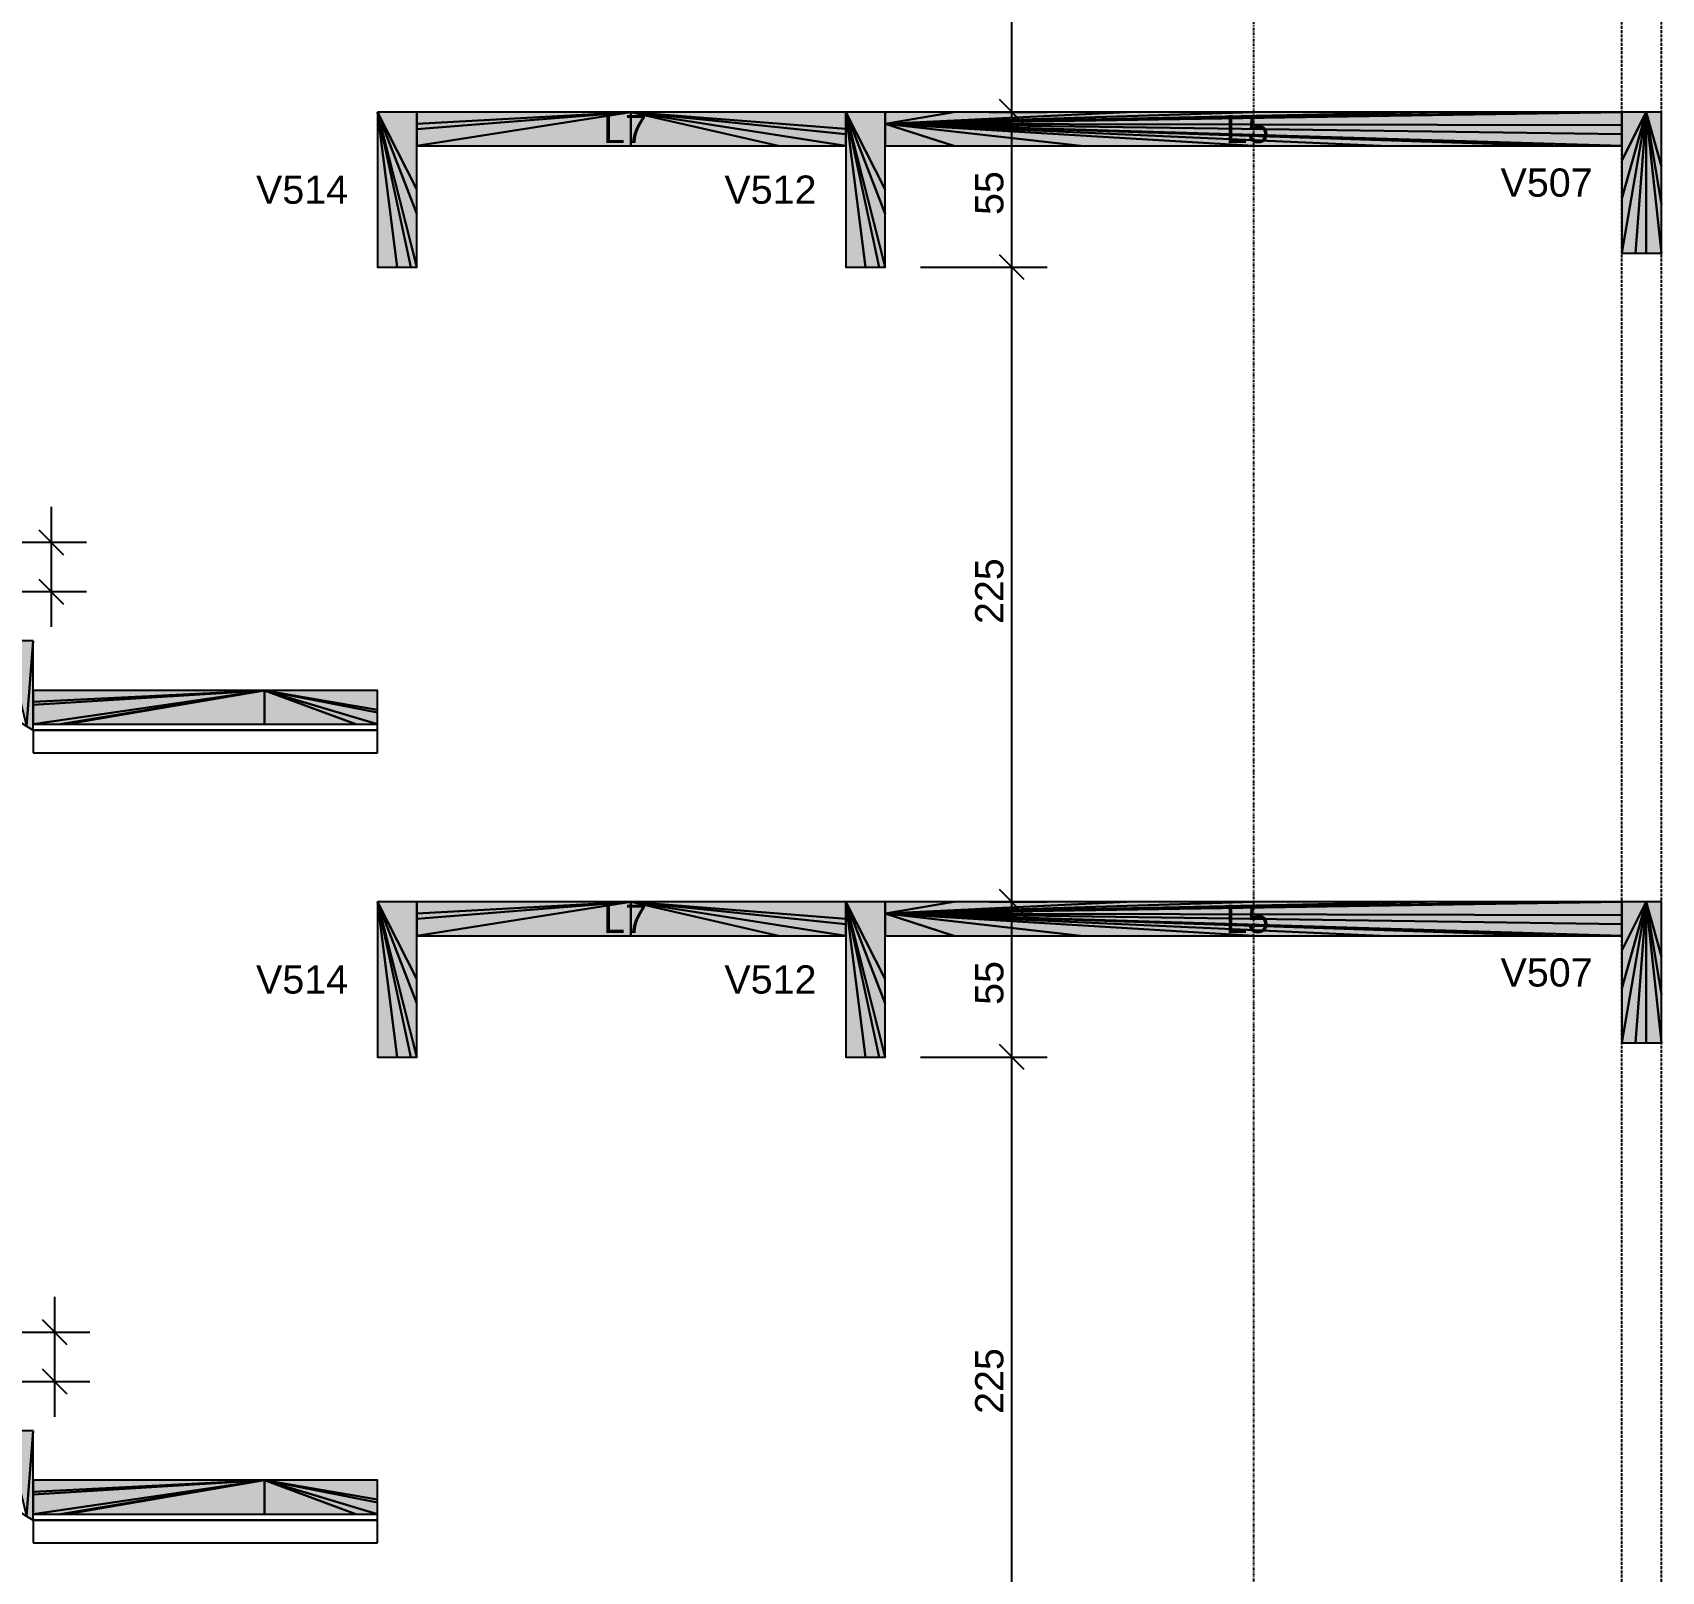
# Model space of a CAD drawing. Extents: x 37185 to 43130, y -8131 to -3926.
# Drawn here: x 38043.8 to 38428.6, y -6743.5 to -6379.8 of the extents above; entities that cross this region are included whole.
import ezdxf

# ---------------------------------------------------------------- set-up
doc = ezdxf.new("R2010")
doc.units = 0
doc.header["$MEASUREMENT"] = 0
doc.linetypes.add('ESTILO_TQS_0001', pattern=[1, 0.7, -0.3])
doc.linetypes.add('ESTILO_TQS_0004', pattern=[1.12, 0.5, -0.2, 0.01, -0.2, 0.01, -0.2])
for name, color, linetype in [('48', 4, 'CONTINUOUS'), ('52', 3, 'CONTINUOUS'), ('68', 4, 'CONTINUOUS'), ('70', 160, 'CONTINUOUS'), ('74', 2, 'CONTINUOUS'), ('75', 9, 'CONTINUOUS'), ('96', 252, 'CONTINUOUS')]:
    doc.layers.add(name, color=color, linetype=linetype)
doc.styles.add('TQS_ARIAL', font='arial.ttf')

msp = doc.modelspace()

# ---------------------------------------------------------------- linework, layer by layer
at = {"layer": '48', "linetype": 'Continuous'}
for p, q in [((38125.29, -6544.72), (38043.96, -6544.72)), ((38043.96, -6544.72), (38043.96, -6550.07)), ((38043.96, -6544.72), (38125.29, -6544.72)), ((38125.29, -6544.72), (38125.29, -6543.29)), ((38125.29, -6550.07), (38125.29, -6544.72)), ((38043.96, -6550.07), (38088, -6550.07)), ((38088, -6550.07), (38125.29, -6550.07)), ((38125.29, -6731.39), (38043.96, -6731.39)), ((38043.96, -6731.39), (38043.96, -6736.74)), ((38043.96, -6731.39), (38125.29, -6731.39)), ((38125.29, -6731.39), (38125.29, -6729.95)), ((38125.29, -6736.74), (38125.29, -6731.39)), ((38043.96, -6736.74), (38088, -6736.74)), ((38088, -6736.74), (38125.29, -6736.74))]:
    msp.add_line(p, q, dxfattribs=at)
at = {"layer": '52', "linetype": 'Continuous'}
for points in [[(38428.63, -6398.62), (38425.01, -6398.62), (38419.29, -6398.62), (38403.08, -6398.62), (38373.14, -6398.62), (38332.29, -6398.62), (38302.35, -6398.62), (38261.49, -6398.62), (38245.27, -6398.62), (38235.94, -6398.62), (38185.15, -6398.62), (38134.63, -6398.62), (38125.29, -6398.62)], [(38125.29, -6398.62), (38125.29, -6435.29)], [(38428.63, -6431.95), (38428.63, -6420.48), (38428.63, -6411.52), (38428.63, -6398.62)], [(38134.63, -6435.29), (38134.63, -6422.67), (38134.63, -6416.91), (38134.63, -6406.62)], [(38134.63, -6406.62), (38185.15, -6406.62), (38220.02, -6406.62), (38235.94, -6406.62)], [(38235.94, -6406.62), (38235.94, -6435.29)], [(38245.27, -6435.29), (38245.27, -6422.67), (38245.27, -6416.91), (38245.27, -6406.62)], [(38245.27, -6406.62), (38261.49, -6406.62), (38291.44, -6406.62), (38332.29, -6406.62), (38362.23, -6406.62), (38403.08, -6406.62), (38419.29, -6406.62)], [(38419.29, -6406.62), (38419.29, -6410.09), (38419.29, -6419.05), (38419.29, -6431.95)], [(38419.29, -6431.95), (38422.5, -6431.95), (38425.01, -6431.95), (38428.63, -6431.95)], [(38125.29, -6435.29), (38129.95, -6435.29), (38133.16, -6435.29), (38134.63, -6435.29)], [(38235.94, -6435.29), (38240.6, -6435.29), (38243.81, -6435.29), (38245.27, -6435.29)], [(37969.29, -6498.05), (37979.98, -6504.73), (37986.43, -6508.77), (37987.96, -6509.72), (37998.64, -6516.4), (38005.1, -6520.43), (38006.63, -6521.39), (38017.32, -6528.07), (38023.77, -6532.1), (38025.29, -6533.05), (38036, -6539.75), (38042.44, -6543.77), (38043.96, -6544.72)], [(38043.96, -6523.62), (38037.52, -6523.62), (38036, -6523.62), (38025.29, -6523.62)], [(38043.96, -6535.29), (38043.96, -6523.62)], [(38125.31, -6535.29), (38098.62, -6535.29), (38043.96, -6535.29)], [(38125.31, -6543.29), (38125.31, -6540.53), (38125.31, -6539.88), (38125.31, -6535.29)], [(38043.96, -6543.29), (38050.38, -6543.29), (38051.91, -6543.29), (38098.62, -6543.29), (38120.2, -6543.29), (38125.29, -6543.29), (38125.31, -6543.29)], [(38043.96, -6544.72), (38043.96, -6543.29)], [(38428.63, -6585.29), (38425.01, -6585.29), (38419.29, -6585.29), (38403.08, -6585.29), (38373.14, -6585.29), (38332.29, -6585.29), (38302.35, -6585.29), (38261.49, -6585.29), (38245.27, -6585.29), (38235.94, -6585.29), (38185.15, -6585.29), (38134.63, -6585.29), (38125.29, -6585.29)], [(38125.29, -6585.29), (38125.29, -6621.95)], [(38428.63, -6618.62), (38428.63, -6607.15), (38428.63, -6598.19), (38428.63, -6585.29)], [(38134.63, -6621.95), (38134.63, -6609.33), (38134.63, -6603.57), (38134.63, -6593.29)], [(38134.63, -6593.29), (38185.15, -6593.29), (38220.02, -6593.29), (38235.94, -6593.29)], [(38235.94, -6593.29), (38235.94, -6621.95)], [(38245.27, -6621.95), (38245.27, -6609.33), (38245.27, -6603.57), (38245.27, -6593.29)], [(38245.27, -6593.29), (38261.49, -6593.29), (38291.44, -6593.29), (38332.29, -6593.29), (38362.23, -6593.29), (38403.08, -6593.29), (38419.29, -6593.29)], [(38419.29, -6593.29), (38419.29, -6596.76), (38419.29, -6605.72), (38419.29, -6618.62)], [(38125.29, -6621.95), (38129.95, -6621.95), (38133.16, -6621.95), (38134.63, -6621.95)], [(38235.94, -6621.95), (38240.6, -6621.95), (38243.81, -6621.95), (38245.27, -6621.95)], [(38419.29, -6618.62), (38422.5, -6618.62), (38425.01, -6618.62), (38428.63, -6618.62)], [(37969.29, -6684.72), (37979.98, -6691.4), (37986.43, -6695.43), (37987.96, -6696.39), (37998.64, -6703.07), (38005.1, -6707.1), (38006.63, -6708.05), (38017.32, -6714.74), (38023.77, -6718.77), (38025.29, -6719.72), (38036, -6726.41), (38042.44, -6730.44), (38043.96, -6731.39)], [(38043.96, -6710.29), (38037.52, -6710.29), (38036, -6710.29), (38025.29, -6710.29)], [(38043.96, -6721.95), (38043.96, -6710.29)], [(38125.31, -6721.95), (38098.62, -6721.95), (38043.96, -6721.95)], [(38125.31, -6729.95), (38125.31, -6727.2), (38125.31, -6726.55), (38125.31, -6721.95)], [(38043.96, -6729.95), (38050.38, -6729.95), (38051.91, -6729.95), (38098.62, -6729.95), (38120.2, -6729.95), (38125.29, -6729.95), (38125.31, -6729.95)], [(38043.96, -6731.39), (38043.96, -6729.95)]]:
    msp.add_lwpolyline(points, dxfattribs=at)
at = {"layer": '68', "linetype": 'ESTILO_TQS_0001'}
for p, q in [((38419.29, -7595.96), (38419.29, -4431.95)), ((38428.63, -7595.96), (38428.63, -4431.95))]:
    msp.add_line(p, q, dxfattribs=at)
at = {"layer": '70', "linetype": 'ESTILO_TQS_0004'}
msp.add_line((38332.29, -4145.29), (38332.29, -7832.62), dxfattribs=at)
at = {"layer": '75', "linetype": 'Continuous'}
for p, q in [((38275.17, -6406.95), (38275.17, -6240.29)), ((38275.17, -6443.62), (38275.17, -6390.29)), ((38261.49, -6398.62), (38261.49, -6398.62)), ((38261.49, -6398.62), (38261.49, -6398.62)), ((38269.82, -6398.62), (38283.51, -6398.62)), ((38269.82, -6398.62), (38283.51, -6398.62)), ((38278.12, -6401.57), (38272.23, -6395.67)), ((38278.12, -6401.57), (38272.23, -6395.67)), ((38275.17, -6593.62), (38275.17, -6426.95)), ((38278.12, -6438.23), (38272.23, -6432.34)), ((38278.12, -6438.23), (38272.23, -6432.34)), ((38245.27, -6435.29), (38245.27, -6435.29)), ((38245.27, -6435.29), (38245.27, -6435.29)), ((38253.61, -6435.29), (38283.51, -6435.29)), ((38253.61, -6435.29), (38283.51, -6435.29)), ((38048.24, -6491.95), (38048.24, -6520.29)), ((38045.29, -6497.34), (38051.18, -6503.23)), ((38014.96, -6500.29), (38056.57, -6500.29)), ((38045.29, -6509.01), (38051.18, -6514.9)), ((38033.63, -6511.95), (38056.57, -6511.95)), ((38275.17, -6630.29), (38275.17, -6576.95)), ((38278.12, -6588.23), (38272.23, -6582.34)), ((38278.12, -6588.23), (38272.23, -6582.34)), ((38261.49, -6585.29), (38261.49, -6585.29)), ((38261.49, -6585.29), (38261.49, -6585.29)), ((38269.82, -6585.29), (38283.51, -6585.29)), ((38269.82, -6585.29), (38283.51, -6585.29)), ((38275.17, -6780.29), (38275.17, -6613.62)), ((38245.27, -6621.95), (38245.27, -6621.95)), ((38245.27, -6621.95), (38245.27, -6621.95)), ((38253.61, -6621.95), (38283.51, -6621.95)), ((38253.61, -6621.95), (38283.51, -6621.95)), ((38278.12, -6624.9), (38272.23, -6619.01)), ((38278.12, -6624.9), (38272.23, -6619.01)), ((38049.02, -6678.62), (38049.02, -6706.95)), ((38014.96, -6686.95), (38057.36, -6686.95)), ((38046.08, -6684.01), (38051.97, -6689.9)), ((38033.63, -6698.62), (38057.36, -6698.62)), ((38046.08, -6695.67), (38051.97, -6701.57))]:
    msp.add_line(p, q, dxfattribs=at)
at = {"layer": '96', "linetype": 'Continuous'}
for points in [[(38125.29, -6398.62), (38125.29, -6435.29), (38129.95, -6435.29), (38125.29, -6398.62)], [(38125.29, -6398.62), (38129.95, -6435.29), (38133.16, -6435.29), (38125.29, -6398.62)], [(38125.29, -6398.62), (38133.16, -6435.29), (38134.63, -6435.29), (38125.29, -6398.62)], [(38125.29, -6398.62), (38134.63, -6435.29), (38134.63, -6422.67), (38125.29, -6398.62)], [(38125.29, -6398.62), (38134.63, -6422.67), (38134.63, -6416.91), (38125.29, -6398.62)], [(38125.29, -6398.62), (38134.63, -6416.91), (38134.63, -6398.62), (38125.29, -6398.62)], [(38185.15, -6398.62), (38134.63, -6398.62), (38134.63, -6401.37), (38185.15, -6398.62)], [(38185.15, -6398.62), (38134.63, -6401.37), (38134.63, -6402.63), (38185.15, -6398.62)], [(38185.15, -6398.62), (38134.63, -6402.63), (38134.63, -6406.62), (38185.15, -6398.62)], [(38185.15, -6398.62), (38134.63, -6406.62), (38185.15, -6406.62), (38185.15, -6398.62)], [(38185.15, -6398.62), (38185.15, -6406.62), (38220.02, -6406.62), (38185.15, -6398.62)], [(38185.15, -6398.62), (38220.02, -6406.62), (38235.94, -6406.62), (38185.15, -6398.62)], [(38185.15, -6398.62), (38235.94, -6406.62), (38235.94, -6403.87), (38185.15, -6398.62)], [(38185.15, -6398.62), (38235.94, -6403.87), (38235.94, -6402.61), (38185.15, -6398.62)], [(38185.15, -6398.62), (38235.94, -6402.61), (38235.94, -6398.62), (38185.15, -6398.62)], [(38235.94, -6398.62), (38235.94, -6435.29), (38240.6, -6435.29), (38235.94, -6398.62)], [(38235.94, -6398.62), (38240.6, -6435.29), (38243.81, -6435.29), (38235.94, -6398.62)], [(38235.94, -6398.62), (38243.81, -6435.29), (38245.27, -6435.29), (38235.94, -6398.62)], [(38235.94, -6398.62), (38245.27, -6435.29), (38245.27, -6422.67), (38235.94, -6398.62)], [(38235.94, -6398.62), (38245.27, -6422.67), (38245.27, -6416.91), (38235.94, -6398.62)], [(38235.94, -6398.62), (38245.27, -6416.91), (38245.27, -6398.62), (38235.94, -6398.62)], [(38245.27, -6401.37), (38419.29, -6401.72), (38419.29, -6398.62), (38245.27, -6401.37)], [(38245.27, -6401.37), (38419.29, -6398.62), (38403.08, -6398.62), (38245.27, -6401.37)], [(38245.27, -6401.37), (38403.08, -6398.62), (38373.14, -6398.62), (38245.27, -6401.37)], [(38245.27, -6401.37), (38373.14, -6398.62), (38332.29, -6398.62), (38245.27, -6401.37)], [(38245.27, -6401.37), (38332.29, -6398.62), (38302.35, -6398.62), (38245.27, -6401.37)], [(38245.27, -6401.37), (38302.35, -6398.62), (38261.49, -6398.62), (38245.27, -6401.37)], [(38245.27, -6401.37), (38261.49, -6398.62), (38245.27, -6398.62), (38245.27, -6401.37)], [(38425.01, -6398.62), (38419.29, -6398.62), (38419.29, -6410.09), (38425.01, -6398.62)], [(38425.01, -6398.62), (38419.29, -6410.09), (38419.29, -6419.05), (38425.01, -6398.62)], [(38425.01, -6398.62), (38419.29, -6419.05), (38419.29, -6431.95), (38425.01, -6398.62)], [(38425.01, -6398.62), (38419.29, -6431.95), (38422.5, -6431.95), (38425.01, -6398.62)], [(38425.01, -6398.62), (38422.5, -6431.95), (38425.01, -6431.95), (38425.01, -6398.62)], [(38425.01, -6398.62), (38425.01, -6431.95), (38428.63, -6431.95), (38425.01, -6398.62)], [(38425.01, -6398.62), (38428.63, -6431.95), (38428.63, -6420.48), (38425.01, -6398.62)], [(38425.01, -6398.62), (38428.63, -6420.48), (38428.63, -6411.52), (38425.01, -6398.62)], [(38425.01, -6398.62), (38428.63, -6411.52), (38428.63, -6398.62), (38425.01, -6398.62)], [(38245.27, -6401.37), (38245.27, -6406.62), (38261.49, -6406.62), (38245.27, -6401.37)], [(38245.27, -6401.37), (38261.49, -6406.62), (38291.44, -6406.62), (38245.27, -6401.37)], [(38245.27, -6401.37), (38291.44, -6406.62), (38332.29, -6406.62), (38245.27, -6401.37)], [(38245.27, -6401.37), (38332.29, -6406.62), (38362.23, -6406.62), (38245.27, -6401.37)], [(38245.27, -6401.37), (38362.23, -6406.62), (38403.08, -6406.62), (38245.27, -6401.37)], [(38245.27, -6401.37), (38403.08, -6406.62), (38419.29, -6406.62), (38245.27, -6401.37)], [(38245.27, -6401.37), (38419.29, -6406.62), (38419.29, -6403.87), (38245.27, -6401.37)], [(38245.27, -6401.37), (38419.29, -6403.87), (38419.29, -6401.72), (38245.27, -6401.37)], [(38043.96, -6523.62), (38037.52, -6523.62), (38042.44, -6543.77), (38043.96, -6523.62)], [(38043.96, -6523.62), (38042.44, -6543.77), (38043.96, -6544.72), (38043.96, -6523.62)], [(38098.62, -6535.29), (38043.96, -6535.29), (38043.96, -6538.04), (38098.62, -6535.29)], [(38098.62, -6535.29), (38043.96, -6538.04), (38043.96, -6538.69), (38098.62, -6535.29)], [(38098.62, -6535.29), (38043.96, -6538.69), (38043.96, -6543.29), (38098.62, -6535.29)], [(38098.62, -6535.29), (38043.96, -6543.29), (38050.38, -6543.29), (38098.62, -6535.29)], [(38098.62, -6535.29), (38050.38, -6543.29), (38051.91, -6543.29), (38098.62, -6535.29)], [(38098.62, -6535.29), (38051.91, -6543.29), (38098.62, -6543.29), (38098.62, -6535.29)], [(38098.62, -6535.29), (38098.62, -6543.29), (38120.2, -6543.29), (38098.62, -6535.29)], [(38098.62, -6535.29), (38120.2, -6543.29), (38125.31, -6543.29), (38098.62, -6535.29)], [(38098.62, -6535.29), (38125.31, -6543.29), (38125.31, -6540.53), (38098.62, -6535.29)], [(38098.62, -6535.29), (38125.31, -6540.53), (38125.31, -6539.88), (38098.62, -6535.29)], [(38098.62, -6535.29), (38125.31, -6539.88), (38125.31, -6535.29), (38098.62, -6535.29)], [(38125.29, -6585.29), (38125.29, -6621.95), (38129.95, -6621.95), (38125.29, -6585.29)], [(38125.29, -6585.29), (38129.95, -6621.95), (38133.16, -6621.95), (38125.29, -6585.29)], [(38125.29, -6585.29), (38133.16, -6621.95), (38134.63, -6621.95), (38125.29, -6585.29)], [(38125.29, -6585.29), (38134.63, -6621.95), (38134.63, -6609.33), (38125.29, -6585.29)], [(38125.29, -6585.29), (38134.63, -6609.33), (38134.63, -6603.57), (38125.29, -6585.29)], [(38125.29, -6585.29), (38134.63, -6603.57), (38134.63, -6585.29), (38125.29, -6585.29)], [(38185.15, -6585.29), (38134.63, -6585.29), (38134.63, -6588.04), (38185.15, -6585.29)], [(38185.15, -6585.29), (38134.63, -6588.04), (38134.63, -6589.3), (38185.15, -6585.29)], [(38185.15, -6585.29), (38134.63, -6589.3), (38134.63, -6593.29), (38185.15, -6585.29)], [(38185.15, -6585.29), (38134.63, -6593.29), (38185.15, -6593.29), (38185.15, -6585.29)], [(38185.15, -6585.29), (38185.15, -6593.29), (38220.02, -6593.29), (38185.15, -6585.29)], [(38185.15, -6585.29), (38220.02, -6593.29), (38235.94, -6593.29), (38185.15, -6585.29)], [(38185.15, -6585.29), (38235.94, -6593.29), (38235.94, -6590.53), (38185.15, -6585.29)], [(38185.15, -6585.29), (38235.94, -6590.53), (38235.94, -6589.28), (38185.15, -6585.29)], [(38185.15, -6585.29), (38235.94, -6589.28), (38235.94, -6585.29), (38185.15, -6585.29)], [(38235.94, -6585.29), (38235.94, -6621.95), (38240.6, -6621.95), (38235.94, -6585.29)], [(38235.94, -6585.29), (38240.6, -6621.95), (38243.81, -6621.95), (38235.94, -6585.29)], [(38235.94, -6585.29), (38243.81, -6621.95), (38245.27, -6621.95), (38235.94, -6585.29)], [(38235.94, -6585.29), (38245.27, -6621.95), (38245.27, -6609.33), (38235.94, -6585.29)], [(38235.94, -6585.29), (38245.27, -6609.33), (38245.27, -6603.57), (38235.94, -6585.29)], [(38235.94, -6585.29), (38245.27, -6603.57), (38245.27, -6585.29), (38235.94, -6585.29)], [(38245.27, -6588.04), (38419.29, -6588.38), (38419.29, -6585.29), (38245.27, -6588.04)], [(38245.27, -6588.04), (38419.29, -6585.29), (38403.08, -6585.29), (38245.27, -6588.04)], [(38245.27, -6588.04), (38403.08, -6585.29), (38373.14, -6585.29), (38245.27, -6588.04)], [(38245.27, -6588.04), (38373.14, -6585.29), (38332.29, -6585.29), (38245.27, -6588.04)], [(38245.27, -6588.04), (38332.29, -6585.29), (38302.35, -6585.29), (38245.27, -6588.04)], [(38245.27, -6588.04), (38302.35, -6585.29), (38261.49, -6585.29), (38245.27, -6588.04)], [(38245.27, -6588.04), (38261.49, -6585.29), (38245.27, -6585.29), (38245.27, -6588.04)], [(38425.01, -6585.29), (38419.29, -6585.29), (38419.29, -6596.76), (38425.01, -6585.29)], [(38425.01, -6585.29), (38419.29, -6596.76), (38419.29, -6605.72), (38425.01, -6585.29)], [(38425.01, -6585.29), (38419.29, -6605.72), (38419.29, -6618.62), (38425.01, -6585.29)], [(38425.01, -6585.29), (38419.29, -6618.62), (38422.5, -6618.62), (38425.01, -6585.29)], [(38425.01, -6585.29), (38422.5, -6618.62), (38425.01, -6618.62), (38425.01, -6585.29)], [(38425.01, -6585.29), (38425.01, -6618.62), (38428.63, -6618.62), (38425.01, -6585.29)], [(38425.01, -6585.29), (38428.63, -6618.62), (38428.63, -6607.15), (38425.01, -6585.29)], [(38425.01, -6585.29), (38428.63, -6607.15), (38428.63, -6598.19), (38425.01, -6585.29)], [(38425.01, -6585.29), (38428.63, -6598.19), (38428.63, -6585.29), (38425.01, -6585.29)], [(38245.27, -6588.04), (38245.27, -6593.29), (38261.49, -6593.29), (38245.27, -6588.04)], [(38245.27, -6588.04), (38261.49, -6593.29), (38291.44, -6593.29), (38245.27, -6588.04)], [(38245.27, -6588.04), (38291.44, -6593.29), (38332.29, -6593.29), (38245.27, -6588.04)], [(38245.27, -6588.04), (38332.29, -6593.29), (38362.23, -6593.29), (38245.27, -6588.04)], [(38245.27, -6588.04), (38362.23, -6593.29), (38403.08, -6593.29), (38245.27, -6588.04)], [(38245.27, -6588.04), (38403.08, -6593.29), (38419.29, -6593.29), (38245.27, -6588.04)], [(38245.27, -6588.04), (38419.29, -6593.29), (38419.29, -6590.53), (38245.27, -6588.04)], [(38245.27, -6588.04), (38419.29, -6590.53), (38419.29, -6588.38), (38245.27, -6588.04)], [(38043.96, -6710.29), (38037.52, -6710.29), (38042.44, -6730.44), (38043.96, -6710.29)], [(38043.96, -6710.29), (38042.44, -6730.44), (38043.96, -6731.39), (38043.96, -6710.29)], [(38098.62, -6721.95), (38043.96, -6721.95), (38043.96, -6724.71), (38098.62, -6721.95)], [(38098.62, -6721.95), (38043.96, -6724.71), (38043.96, -6725.36), (38098.62, -6721.95)], [(38098.62, -6721.95), (38043.96, -6725.36), (38043.96, -6729.95), (38098.62, -6721.95)], [(38098.62, -6721.95), (38043.96, -6729.95), (38050.38, -6729.95), (38098.62, -6721.95)], [(38098.62, -6721.95), (38050.38, -6729.95), (38051.91, -6729.95), (38098.62, -6721.95)], [(38098.62, -6721.95), (38051.91, -6729.95), (38098.62, -6729.95), (38098.62, -6721.95)], [(38098.62, -6721.95), (38098.62, -6729.95), (38120.2, -6729.95), (38098.62, -6721.95)], [(38098.62, -6721.95), (38120.2, -6729.95), (38125.31, -6729.95), (38098.62, -6721.95)], [(38098.62, -6721.95), (38125.31, -6729.95), (38125.31, -6727.2), (38098.62, -6721.95)], [(38098.62, -6721.95), (38125.31, -6727.2), (38125.31, -6726.55), (38098.62, -6721.95)], [(38098.62, -6721.95), (38125.31, -6726.55), (38125.31, -6721.95), (38098.62, -6721.95)]]:
    msp.add_lwpolyline(points, dxfattribs=at)
for points in [[(38125.29, -6398.62), (38125.29, -6435.29), (38129.95, -6435.29)], [(38125.29, -6398.62), (38129.95, -6435.29), (38125.29, -6398.62)], [(38125.29, -6398.62), (38129.95, -6435.29), (38133.16, -6435.29)], [(38125.29, -6398.62), (38133.16, -6435.29), (38125.29, -6398.62)], [(38125.29, -6398.62), (38133.16, -6435.29), (38134.63, -6435.29)], [(38125.29, -6398.62), (38134.63, -6435.29), (38125.29, -6398.62)], [(38125.29, -6398.62), (38134.63, -6435.29), (38134.63, -6422.67)], [(38125.29, -6398.62), (38134.63, -6422.67), (38125.29, -6398.62)], [(38125.29, -6398.62), (38134.63, -6422.67), (38134.63, -6416.91)], [(38125.29, -6398.62), (38134.63, -6416.91), (38125.29, -6398.62)], [(38125.29, -6398.62), (38134.63, -6416.91), (38134.63, -6398.62)], [(38125.29, -6398.62), (38134.63, -6398.62), (38125.29, -6398.62)], [(38185.15, -6398.62), (38134.63, -6398.62), (38134.63, -6401.37)], [(38185.15, -6398.62), (38134.63, -6401.37), (38185.15, -6398.62)], [(38185.15, -6398.62), (38134.63, -6401.37), (38134.63, -6402.63)], [(38185.15, -6398.62), (38134.63, -6402.63), (38185.15, -6398.62)], [(38185.15, -6398.62), (38134.63, -6402.63), (38134.63, -6406.62)], [(38185.15, -6398.62), (38134.63, -6406.62), (38185.15, -6398.62)], [(38185.15, -6398.62), (38134.63, -6406.62), (38185.15, -6406.62)], [(38185.15, -6398.62), (38185.15, -6406.62), (38185.15, -6398.62)], [(38185.15, -6398.62), (38185.15, -6406.62), (38220.02, -6406.62)], [(38185.15, -6398.62), (38220.02, -6406.62), (38185.15, -6398.62)], [(38185.15, -6398.62), (38220.02, -6406.62), (38235.94, -6406.62)], [(38185.15, -6398.62), (38235.94, -6406.62), (38185.15, -6398.62)], [(38185.15, -6398.62), (38235.94, -6406.62), (38235.94, -6403.87)], [(38185.15, -6398.62), (38235.94, -6403.87), (38185.15, -6398.62)], [(38185.15, -6398.62), (38235.94, -6403.87), (38235.94, -6402.61)], [(38185.15, -6398.62), (38235.94, -6402.61), (38185.15, -6398.62)], [(38185.15, -6398.62), (38235.94, -6402.61), (38235.94, -6398.62)], [(38185.15, -6398.62), (38235.94, -6398.62), (38185.15, -6398.62)], [(38235.94, -6398.62), (38235.94, -6435.29), (38240.6, -6435.29)], [(38235.94, -6398.62), (38240.6, -6435.29), (38235.94, -6398.62)], [(38235.94, -6398.62), (38240.6, -6435.29), (38243.81, -6435.29)], [(38235.94, -6398.62), (38243.81, -6435.29), (38235.94, -6398.62)], [(38235.94, -6398.62), (38243.81, -6435.29), (38245.27, -6435.29)], [(38235.94, -6398.62), (38245.27, -6435.29), (38235.94, -6398.62)], [(38235.94, -6398.62), (38245.27, -6435.29), (38245.27, -6422.67)], [(38235.94, -6398.62), (38245.27, -6422.67), (38235.94, -6398.62)], [(38235.94, -6398.62), (38245.27, -6422.67), (38245.27, -6416.91)], [(38235.94, -6398.62), (38245.27, -6416.91), (38235.94, -6398.62)], [(38235.94, -6398.62), (38245.27, -6416.91), (38245.27, -6398.62)], [(38235.94, -6398.62), (38245.27, -6398.62), (38235.94, -6398.62)], [(38245.27, -6401.37), (38419.29, -6401.72), (38419.29, -6398.62)], [(38245.27, -6401.37), (38419.29, -6398.62), (38245.27, -6401.37)], [(38245.27, -6401.37), (38419.29, -6398.62), (38403.08, -6398.62)], [(38245.27, -6401.37), (38403.08, -6398.62), (38245.27, -6401.37)], [(38245.27, -6401.37), (38403.08, -6398.62), (38373.14, -6398.62)], [(38245.27, -6401.37), (38373.14, -6398.62), (38245.27, -6401.37)], [(38245.27, -6401.37), (38373.14, -6398.62), (38332.29, -6398.62)], [(38245.27, -6401.37), (38332.29, -6398.62), (38245.27, -6401.37)], [(38245.27, -6401.37), (38332.29, -6398.62), (38302.35, -6398.62)], [(38245.27, -6401.37), (38302.35, -6398.62), (38245.27, -6401.37)], [(38245.27, -6401.37), (38302.35, -6398.62), (38261.49, -6398.62)], [(38245.27, -6401.37), (38261.49, -6398.62), (38245.27, -6401.37)], [(38245.27, -6401.37), (38261.49, -6398.62), (38245.27, -6398.62)], [(38245.27, -6401.37), (38245.27, -6398.62), (38245.27, -6401.37)], [(38425.01, -6398.62), (38419.29, -6398.62), (38419.29, -6410.09)], [(38425.01, -6398.62), (38419.29, -6410.09), (38425.01, -6398.62)], [(38425.01, -6398.62), (38419.29, -6410.09), (38419.29, -6419.05)], [(38425.01, -6398.62), (38419.29, -6419.05), (38425.01, -6398.62)], [(38425.01, -6398.62), (38419.29, -6419.05), (38419.29, -6431.95)], [(38425.01, -6398.62), (38419.29, -6431.95), (38425.01, -6398.62)], [(38425.01, -6398.62), (38419.29, -6431.95), (38422.5, -6431.95)], [(38425.01, -6398.62), (38422.5, -6431.95), (38425.01, -6398.62)], [(38425.01, -6398.62), (38422.5, -6431.95), (38425.01, -6431.95)], [(38425.01, -6398.62), (38425.01, -6431.95), (38425.01, -6398.62)], [(38425.01, -6398.62), (38425.01, -6431.95), (38428.63, -6431.95)], [(38425.01, -6398.62), (38428.63, -6431.95), (38425.01, -6398.62)], [(38425.01, -6398.62), (38428.63, -6431.95), (38428.63, -6420.48)], [(38425.01, -6398.62), (38428.63, -6420.48), (38425.01, -6398.62)], [(38425.01, -6398.62), (38428.63, -6420.48), (38428.63, -6411.52)], [(38425.01, -6398.62), (38428.63, -6411.52), (38425.01, -6398.62)], [(38425.01, -6398.62), (38428.63, -6411.52), (38428.63, -6398.62)], [(38425.01, -6398.62), (38428.63, -6398.62), (38425.01, -6398.62)], [(38245.27, -6401.37), (38245.27, -6406.62), (38261.49, -6406.62)], [(38245.27, -6401.37), (38261.49, -6406.62), (38245.27, -6401.37)], [(38245.27, -6401.37), (38261.49, -6406.62), (38291.44, -6406.62)], [(38245.27, -6401.37), (38291.44, -6406.62), (38245.27, -6401.37)], [(38245.27, -6401.37), (38291.44, -6406.62), (38332.29, -6406.62)], [(38245.27, -6401.37), (38332.29, -6406.62), (38245.27, -6401.37)], [(38245.27, -6401.37), (38332.29, -6406.62), (38362.23, -6406.62)], [(38245.27, -6401.37), (38362.23, -6406.62), (38245.27, -6401.37)], [(38245.27, -6401.37), (38362.23, -6406.62), (38403.08, -6406.62)], [(38245.27, -6401.37), (38403.08, -6406.62), (38245.27, -6401.37)], [(38245.27, -6401.37), (38403.08, -6406.62), (38419.29, -6406.62)], [(38245.27, -6401.37), (38419.29, -6406.62), (38245.27, -6401.37)], [(38245.27, -6401.37), (38419.29, -6406.62), (38419.29, -6403.87)], [(38245.27, -6401.37), (38419.29, -6403.87), (38245.27, -6401.37)], [(38245.27, -6401.37), (38419.29, -6403.87), (38419.29, -6401.72)], [(38245.27, -6401.37), (38419.29, -6401.72), (38245.27, -6401.37)], [(38043.96, -6523.62), (38037.52, -6523.62), (38042.44, -6543.77)], [(38043.96, -6523.62), (38042.44, -6543.77), (38043.96, -6523.62)], [(38043.96, -6523.62), (38042.44, -6543.77), (38043.96, -6544.72)], [(38043.96, -6523.62), (38043.96, -6544.72), (38043.96, -6523.62)], [(38098.62, -6535.29), (38043.96, -6535.29), (38043.96, -6538.04)], [(38098.62, -6535.29), (38043.96, -6538.04), (38098.62, -6535.29)], [(38098.62, -6535.29), (38043.96, -6538.04), (38043.96, -6538.69)], [(38098.62, -6535.29), (38043.96, -6538.69), (38098.62, -6535.29)], [(38098.62, -6535.29), (38043.96, -6538.69), (38043.96, -6543.29)], [(38098.62, -6535.29), (38043.96, -6543.29), (38098.62, -6535.29)], [(38098.62, -6535.29), (38043.96, -6543.29), (38050.38, -6543.29)], [(38098.62, -6535.29), (38050.38, -6543.29), (38098.62, -6535.29)], [(38098.62, -6535.29), (38050.38, -6543.29), (38051.91, -6543.29)], [(38098.62, -6535.29), (38051.91, -6543.29), (38098.62, -6535.29)], [(38098.62, -6535.29), (38051.91, -6543.29), (38098.62, -6543.29)], [(38098.62, -6535.29), (38098.62, -6543.29), (38098.62, -6535.29)], [(38098.62, -6535.29), (38098.62, -6543.29), (38120.2, -6543.29)], [(38098.62, -6535.29), (38120.2, -6543.29), (38098.62, -6535.29)], [(38098.62, -6535.29), (38120.2, -6543.29), (38125.31, -6543.29)], [(38098.62, -6535.29), (38125.31, -6543.29), (38098.62, -6535.29)], [(38098.62, -6535.29), (38125.31, -6543.29), (38125.31, -6540.53)], [(38098.62, -6535.29), (38125.31, -6540.53), (38098.62, -6535.29)], [(38098.62, -6535.29), (38125.31, -6540.53), (38125.31, -6539.88)], [(38098.62, -6535.29), (38125.31, -6539.88), (38098.62, -6535.29)], [(38098.62, -6535.29), (38125.31, -6539.88), (38125.31, -6535.29)], [(38098.62, -6535.29), (38125.31, -6535.29), (38098.62, -6535.29)], [(38125.29, -6585.29), (38125.29, -6621.95), (38129.95, -6621.95)], [(38125.29, -6585.29), (38129.95, -6621.95), (38125.29, -6585.29)], [(38125.29, -6585.29), (38129.95, -6621.95), (38133.16, -6621.95)], [(38125.29, -6585.29), (38133.16, -6621.95), (38125.29, -6585.29)], [(38125.29, -6585.29), (38133.16, -6621.95), (38134.63, -6621.95)], [(38125.29, -6585.29), (38134.63, -6621.95), (38125.29, -6585.29)], [(38125.29, -6585.29), (38134.63, -6621.95), (38134.63, -6609.33)], [(38125.29, -6585.29), (38134.63, -6609.33), (38125.29, -6585.29)], [(38125.29, -6585.29), (38134.63, -6609.33), (38134.63, -6603.57)], [(38125.29, -6585.29), (38134.63, -6603.57), (38125.29, -6585.29)], [(38125.29, -6585.29), (38134.63, -6603.57), (38134.63, -6585.29)], [(38125.29, -6585.29), (38134.63, -6585.29), (38125.29, -6585.29)], [(38185.15, -6585.29), (38134.63, -6585.29), (38134.63, -6588.04)], [(38185.15, -6585.29), (38134.63, -6588.04), (38185.15, -6585.29)], [(38185.15, -6585.29), (38134.63, -6588.04), (38134.63, -6589.3)], [(38185.15, -6585.29), (38134.63, -6589.3), (38185.15, -6585.29)], [(38185.15, -6585.29), (38134.63, -6589.3), (38134.63, -6593.29)], [(38185.15, -6585.29), (38134.63, -6593.29), (38185.15, -6585.29)], [(38185.15, -6585.29), (38134.63, -6593.29), (38185.15, -6593.29)], [(38185.15, -6585.29), (38185.15, -6593.29), (38185.15, -6585.29)], [(38185.15, -6585.29), (38185.15, -6593.29), (38220.02, -6593.29)], [(38185.15, -6585.29), (38220.02, -6593.29), (38185.15, -6585.29)], [(38185.15, -6585.29), (38220.02, -6593.29), (38235.94, -6593.29)], [(38185.15, -6585.29), (38235.94, -6593.29), (38185.15, -6585.29)], [(38185.15, -6585.29), (38235.94, -6593.29), (38235.94, -6590.53)], [(38185.15, -6585.29), (38235.94, -6590.53), (38185.15, -6585.29)], [(38185.15, -6585.29), (38235.94, -6590.53), (38235.94, -6589.28)], [(38185.15, -6585.29), (38235.94, -6589.28), (38185.15, -6585.29)], [(38185.15, -6585.29), (38235.94, -6589.28), (38235.94, -6585.29)], [(38185.15, -6585.29), (38235.94, -6585.29), (38185.15, -6585.29)], [(38235.94, -6585.29), (38235.94, -6621.95), (38240.6, -6621.95)], [(38235.94, -6585.29), (38240.6, -6621.95), (38235.94, -6585.29)], [(38235.94, -6585.29), (38240.6, -6621.95), (38243.81, -6621.95)], [(38235.94, -6585.29), (38243.81, -6621.95), (38235.94, -6585.29)], [(38235.94, -6585.29), (38243.81, -6621.95), (38245.27, -6621.95)], [(38235.94, -6585.29), (38245.27, -6621.95), (38235.94, -6585.29)], [(38235.94, -6585.29), (38245.27, -6621.95), (38245.27, -6609.33)], [(38235.94, -6585.29), (38245.27, -6609.33), (38235.94, -6585.29)], [(38235.94, -6585.29), (38245.27, -6609.33), (38245.27, -6603.57)], [(38235.94, -6585.29), (38245.27, -6603.57), (38235.94, -6585.29)], [(38235.94, -6585.29), (38245.27, -6603.57), (38245.27, -6585.29)], [(38235.94, -6585.29), (38245.27, -6585.29), (38235.94, -6585.29)], [(38245.27, -6588.04), (38419.29, -6588.38), (38419.29, -6585.29)], [(38245.27, -6588.04), (38419.29, -6585.29), (38245.27, -6588.04)], [(38245.27, -6588.04), (38419.29, -6585.29), (38403.08, -6585.29)], [(38245.27, -6588.04), (38403.08, -6585.29), (38245.27, -6588.04)], [(38245.27, -6588.04), (38403.08, -6585.29), (38373.14, -6585.29)], [(38245.27, -6588.04), (38373.14, -6585.29), (38245.27, -6588.04)], [(38245.27, -6588.04), (38373.14, -6585.29), (38332.29, -6585.29)], [(38245.27, -6588.04), (38332.29, -6585.29), (38245.27, -6588.04)], [(38245.27, -6588.04), (38332.29, -6585.29), (38302.35, -6585.29)], [(38245.27, -6588.04), (38302.35, -6585.29), (38245.27, -6588.04)], [(38245.27, -6588.04), (38302.35, -6585.29), (38261.49, -6585.29)], [(38245.27, -6588.04), (38261.49, -6585.29), (38245.27, -6588.04)], [(38245.27, -6588.04), (38261.49, -6585.29), (38245.27, -6585.29)], [(38245.27, -6588.04), (38245.27, -6585.29), (38245.27, -6588.04)], [(38425.01, -6585.29), (38419.29, -6585.29), (38419.29, -6596.76)], [(38425.01, -6585.29), (38419.29, -6596.76), (38425.01, -6585.29)], [(38425.01, -6585.29), (38419.29, -6596.76), (38419.29, -6605.72)], [(38425.01, -6585.29), (38419.29, -6605.72), (38425.01, -6585.29)], [(38425.01, -6585.29), (38419.29, -6605.72), (38419.29, -6618.62)], [(38425.01, -6585.29), (38419.29, -6618.62), (38425.01, -6585.29)], [(38425.01, -6585.29), (38419.29, -6618.62), (38422.5, -6618.62)], [(38425.01, -6585.29), (38422.5, -6618.62), (38425.01, -6585.29)], [(38425.01, -6585.29), (38422.5, -6618.62), (38425.01, -6618.62)], [(38425.01, -6585.29), (38425.01, -6618.62), (38425.01, -6585.29)], [(38425.01, -6585.29), (38425.01, -6618.62), (38428.63, -6618.62)], [(38425.01, -6585.29), (38428.63, -6618.62), (38425.01, -6585.29)], [(38425.01, -6585.29), (38428.63, -6618.62), (38428.63, -6607.15)], [(38425.01, -6585.29), (38428.63, -6607.15), (38425.01, -6585.29)], [(38425.01, -6585.29), (38428.63, -6607.15), (38428.63, -6598.19)], [(38425.01, -6585.29), (38428.63, -6598.19), (38425.01, -6585.29)], [(38425.01, -6585.29), (38428.63, -6598.19), (38428.63, -6585.29)], [(38425.01, -6585.29), (38428.63, -6585.29), (38425.01, -6585.29)], [(38245.27, -6588.04), (38245.27, -6593.29), (38261.49, -6593.29)], [(38245.27, -6588.04), (38261.49, -6593.29), (38245.27, -6588.04)], [(38245.27, -6588.04), (38261.49, -6593.29), (38291.44, -6593.29)], [(38245.27, -6588.04), (38291.44, -6593.29), (38245.27, -6588.04)], [(38245.27, -6588.04), (38291.44, -6593.29), (38332.29, -6593.29)], [(38245.27, -6588.04), (38332.29, -6593.29), (38245.27, -6588.04)], [(38245.27, -6588.04), (38332.29, -6593.29), (38362.23, -6593.29)], [(38245.27, -6588.04), (38362.23, -6593.29), (38245.27, -6588.04)], [(38245.27, -6588.04), (38362.23, -6593.29), (38403.08, -6593.29)], [(38245.27, -6588.04), (38403.08, -6593.29), (38245.27, -6588.04)], [(38245.27, -6588.04), (38403.08, -6593.29), (38419.29, -6593.29)], [(38245.27, -6588.04), (38419.29, -6593.29), (38245.27, -6588.04)], [(38245.27, -6588.04), (38419.29, -6593.29), (38419.29, -6590.53)], [(38245.27, -6588.04), (38419.29, -6590.53), (38245.27, -6588.04)], [(38245.27, -6588.04), (38419.29, -6590.53), (38419.29, -6588.38)], [(38245.27, -6588.04), (38419.29, -6588.38), (38245.27, -6588.04)], [(38043.96, -6710.29), (38037.52, -6710.29), (38042.44, -6730.44)], [(38043.96, -6710.29), (38042.44, -6730.44), (38043.96, -6710.29)], [(38043.96, -6710.29), (38042.44, -6730.44), (38043.96, -6731.39)], [(38043.96, -6710.29), (38043.96, -6731.39), (38043.96, -6710.29)], [(38098.62, -6721.95), (38043.96, -6721.95), (38043.96, -6724.71)], [(38098.62, -6721.95), (38043.96, -6724.71), (38098.62, -6721.95)], [(38098.62, -6721.95), (38043.96, -6724.71), (38043.96, -6725.36)], [(38098.62, -6721.95), (38043.96, -6725.36), (38098.62, -6721.95)], [(38098.62, -6721.95), (38043.96, -6725.36), (38043.96, -6729.95)], [(38098.62, -6721.95), (38043.96, -6729.95), (38098.62, -6721.95)], [(38098.62, -6721.95), (38043.96, -6729.95), (38050.38, -6729.95)], [(38098.62, -6721.95), (38050.38, -6729.95), (38098.62, -6721.95)], [(38098.62, -6721.95), (38050.38, -6729.95), (38051.91, -6729.95)], [(38098.62, -6721.95), (38051.91, -6729.95), (38098.62, -6721.95)], [(38098.62, -6721.95), (38051.91, -6729.95), (38098.62, -6729.95)], [(38098.62, -6721.95), (38098.62, -6729.95), (38098.62, -6721.95)], [(38098.62, -6721.95), (38098.62, -6729.95), (38120.2, -6729.95)], [(38098.62, -6721.95), (38120.2, -6729.95), (38098.62, -6721.95)], [(38098.62, -6721.95), (38120.2, -6729.95), (38125.31, -6729.95)], [(38098.62, -6721.95), (38125.31, -6729.95), (38098.62, -6721.95)], [(38098.62, -6721.95), (38125.31, -6729.95), (38125.31, -6727.2)], [(38098.62, -6721.95), (38125.31, -6727.2), (38098.62, -6721.95)], [(38098.62, -6721.95), (38125.31, -6727.2), (38125.31, -6726.55)], [(38098.62, -6721.95), (38125.31, -6726.55), (38098.62, -6721.95)], [(38098.62, -6721.95), (38125.31, -6726.55), (38125.31, -6721.95)], [(38098.62, -6721.95), (38125.31, -6721.95), (38098.62, -6721.95)]]:
    msp.add_solid(points, dxfattribs=at)

# ---------------------------------------------------------------- texts
at = {"layer": '74', "linetype": 'Continuous', "style": 'TQS_ARIAL'}
for s, p in [('L7', (38178.62, -6405.95)), ('L5', (38325.62, -6405.95)), ('V514', (38096.63, -6420.29)), ('V512', (38207.27, -6420.29)), ('V507', (38390.63, -6418.62)), ('L7', (38178.62, -6592.62)), ('L5', (38325.62, -6592.62)), ('V507', (38390.63, -6605.29)), ('V514', (38096.63, -6606.95)), ('V512', (38207.27, -6606.95))]:
    msp.add_text(s, height=6.667, dxfattribs=at).set_placement(p)
at = {"layer": '75', "linetype": 'Continuous', "style": 'TQS_ARIAL'}
for s, p in [('55', (38273.17, -6422.95)), ('225', (38273.17, -6519.62)), ('55', (38273.17, -6609.62)), ('225', (38273.17, -6706.29))]:
    msp.add_text(s, height=6.667, rotation=90, dxfattribs=at).set_placement(p)

doc.saveas('drawing.dxf')
